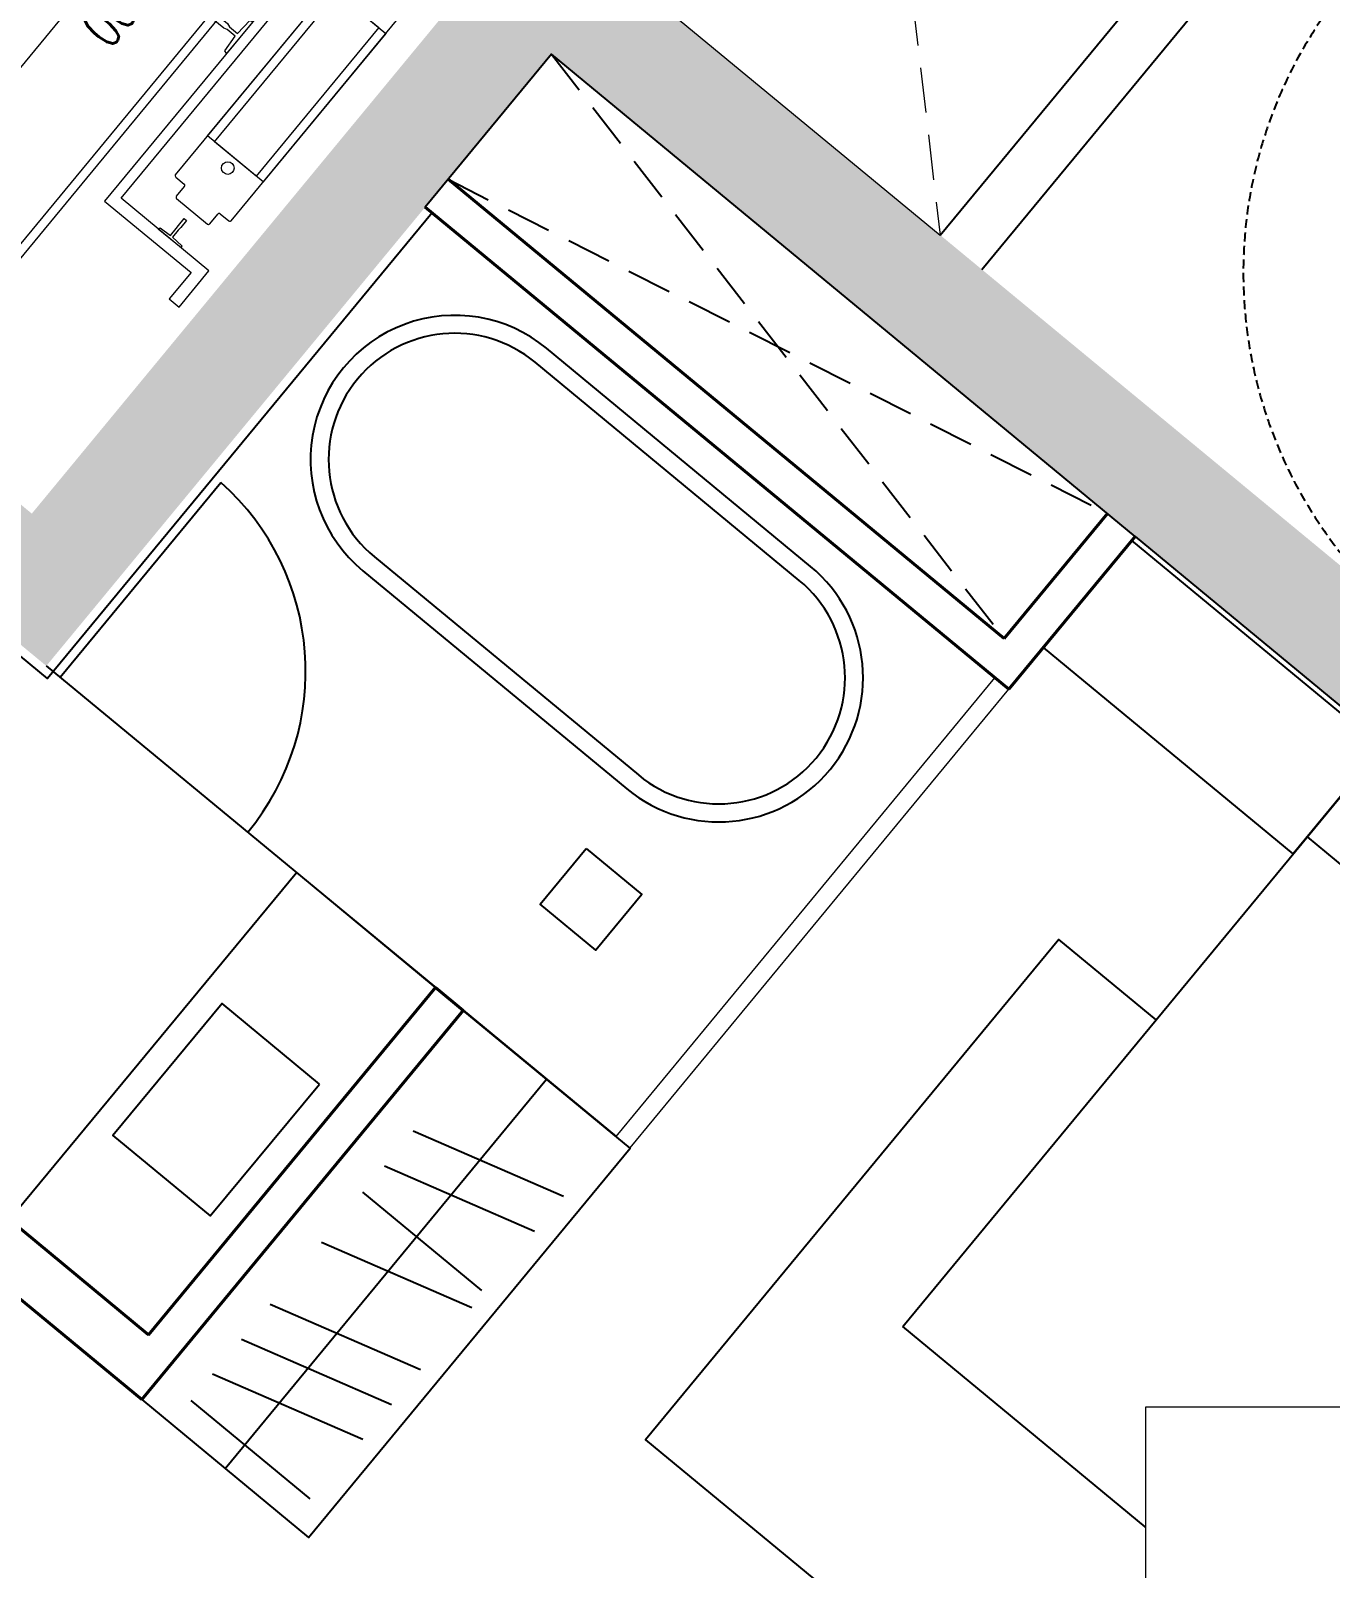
# Model space of a CAD drawing. Header units: millimetres. Extents: x -361675616 to 361246347, y -284141842 to 284396604.
# Drawn here: x -99676 to -96072, y 81663 to 85926 of the extents above; entities that cross this region are included whole.
import ezdxf
from ezdxf.enums import TextEntityAlignment as Align
from ezdxf.xclip import XClip

# ---------------------------------------------------------------- set-up
doc = ezdxf.new("R2010")
doc.units = ezdxf.units.MM
doc.header["$LTSCALE"] = 100
doc.header["$MEASUREMENT"] = 0
doc.header["$XCLIPFRAME"] = 0
doc.set_wipeout_variables(frame=1)
for name, pattern in [('HIDDEN', [0.375, 0.25, -0.125]), ('Xref_NT1+NT2_MBDV Cot vach_220729$0$ACAD_ISO02W100', [15, 12, -3]), ('Xref_NT1+NT2_MBDV Cot vach_220729$0$HIDDEN', [0.375, 0.25, -0.125])]:
    doc.linetypes.add(name, pattern=pattern)
for name, color, linetype in [('A-ANNO-DIMS', 50, 'Continuous'), ('A-ANNO-ROOM', 50, 'Continuous'), ('A-FURNITURE', 251, 'Continuous'), ('dien tich thong thuy', 3, 'Continuous'), ('KT-Khuat', 9, 'HIDDEN'), ('Xref_NT1+NT2_MBDV Cot vach_220729$0$ccu12-Hatch', 250, 'Continuous'), ('Xref_NT1+NT2_MBDV Cot vach_220729$0$KT-Net manh', 139, 'Continuous'), ('Xref_NT1+NT2_MBDV Cot vach_220729$0$KT-Tuong', 1, 'Continuous')]:
    doc.layers.add(name, color=color, linetype=linetype)
for name, color, linetype, lineweight in [('KT-Chuviet', 255, 'Continuous', 15), ('KT-Net cat', 1, 'Continuous', 40), ('KT-Net cua', 87, 'Continuous', 9), ('KT-Net thay', 7, 'Continuous', 15), ('KT-Net truc', 18, 'Continuous', 15), ('Xref_NT1+NT2_MBDV Cot vach_220729$0$KT-Noi that', 36, 'Continuous', 9), ('Xref_NT1+NT2_MBDV Cot vach_220729$0$SPE-MEP-HVAC', 140, 'Continuous', 0)]:
    doc.layers.add(name, color=color, linetype=linetype, lineweight=lineweight)
doc.styles.add('220126_HDN_HBA typical plan$0$211210_HDN_HBA_TYPICAL PLAN CORE OPT 1$0$HBA-Text', font='GOTHIC.TTF')
doc.styles.add('font unicode ccu', font='arial.ttf')
doc.styles.add('ROMANS', font='ROMANS.SHX')
doc.styles.add('Xref_NT1+NT2_MBDV Cot vach_220729$0$ROMANS', font='ROMANS.SHX')
doc.styles.add('Xref_NT1+NT2_MBDV Cot vach_220729$0$xref.N.Cot vach tang N2$0$DIM', font='vnsimli.shx', dxfattribs={"width": 0.7})
doc.dimstyles.new('Xref_NT1+NT2_MBDV Cot vach_220729$0$xref.N.Cot vach tang N2$0$CCU 1-100 A1', dxfattribs={"dimscale": 100, "dimtxt": 2.2, "dimasz": 1, "dimexe": 1, "dimexo": 0, "dimgap": 1, "dimtad": 1, "dimdec": 0, "dimdsep": 46, "dimtxsty": 'Xref_NT1+NT2_MBDV Cot vach_220729$0$xref.N.Cot vach tang N2$0$DIM', "dimblk1": 'Xref_NT1+NT2_MBDV Cot vach_220729$0$xref.N.Cot vach tang N2$0$_ARCHTICK', "dimblk2": 'Xref_NT1+NT2_MBDV Cot vach_220729$0$xref.N.Cot vach tang N2$0$_ARCHTICK', "dimsah": 1, "dimcen": 0, "dimdle": 1, "dimclrd": 256, "dimclre": 256, "dimclrt": 31, "dimadec": 0, "dimazin": 0, "dimtfac": 1, "dimtdec": 0, "dimtix": 1, "dimtmove": 2, "dimatfit": 3, "dimldrblk": 'Xref_NT1+NT2_MBDV Cot vach_220729$0$xref.N.Cot vach tang N2$0$_ARCHTICK', "dimfxl": 8, "dimtolj": 1, "dimarcsym": 0})

# ---------------------------------------------------------------- blocks, each defined once
blk = doc.blocks.new('Xref_NT1+NT2_MBDV Cot vach_220729$0$xref.N.Cot vach tang N2$0$_Open90')
at = {"color": 0, "linetype": 'ByBlock', "lineweight": -2}
for p, q in [((0, 0), (-1, 0)), ((-0.5, 0.5), (0, 0)), ((0, 0), (-0.5, -0.5))]:
    blk.add_line(p, q, dxfattribs=at)
blk = doc.blocks.new('*D99')
at = {"layer": 'Defpoints', "color": 0, "transparency": 16777216}
for p in [(-424.1796271887581, -514.9999999999402), (-353.063796673334, -514.9999999999402, -3.230249313876472e-06), (-353.0637966733485, -2114.999998141949, -3.229479425215231e-06)]:
    blk.add_point(p, dxfattribs=at)
at = {"layer": 'Xref_NT1+NT2_MBDV Cot vach_220729$0$KT-Noi that', "color": 5, "transparency": 16777216}
for p, q in [((-353.063796673334, -514.9999999999402), (-474.1796271887581, -514.9999999999402)), ((-424.1796271887581, -564.9999999999402), (-424.1796271887579, -1154.999998141892)), ((-424.1796271887578, -2064.999998141949), (-424.1796271887579, -1511.666664808559)), ((-353.0637966733485, -2114.999998141949), (-474.1796271887578, -2114.999998141949))]:
    blk.add_line(p, q, dxfattribs=at)
at = {"layer": 'Xref_NT1+NT2_MBDV Cot vach_220729$0$KT-Noi that', "color": 5, "transparency": 16777216, "xscale": 50, "yscale": 50, "zscale": 50}
for p, rotation in [((-424.1796271887581, -514.9999999999402), 90), ((-424.1796271887578, -2114.999998141949), 270)]:
    blk.add_blockref('Xref_NT1+NT2_MBDV Cot vach_220729$0$xref.N.Cot vach tang N2$0$_Open90', p, dxfattribs=dict(at, rotation=rotation))
at = {"layer": 'Xref_NT1+NT2_MBDV Cot vach_220729$0$KT-Noi that', "color": 5, "transparency": 16777216, "insert": (-424.1796271883068, -1333.333331475225), "char_height": 110, "attachment_point": 5, "rotation": 90, "style": 'Xref_NT1+NT2_MBDV Cot vach_220729$0$xref.N.Cot vach tang N2$0$DIM'}
blk.add_mtext('\\A1;1600', dxfattribs=at)
blk = doc.blocks.new('Xref_NT1+NT2_MBDV Cot vach_220729$0$xref.N.Cot vach tang N2$0$_ARCHTICK')
at = {"color": 0, "linetype": 'ByBlock', "const_width": 0.15}
blk.add_lwpolyline([(-0.5, -0.5), (0.5, 0.5)], dxfattribs=at)
blk = doc.blocks.new('*D100')
at = {"layer": 'Defpoints', "color": 0, "transparency": 16777216}
for p in [(-2310.000006262693, -614.99999999994), (-210.0000062626932, -614.99999999994), (-2310.000006262693, -826.7299089782482)]:
    blk.add_point(p, dxfattribs=at)
at = {"layer": 'Xref_NT1+NT2_MBDV Cot vach_220729$0$KT-Noi that', "color": 5, "transparency": 16777216}
for p, q in [((-2310.000006262693, -614.99999999994), (-2310.000006262693, -876.7299089782482)), ((-210.0000062626932, -614.99999999994), (-210.0000062626932, -876.7299089782482)), ((-260.0000062626932, -826.7299089782482), (-2260.000006262693, -826.7299089782482))]:
    blk.add_line(p, q, dxfattribs=at)
at = {"layer": 'Xref_NT1+NT2_MBDV Cot vach_220729$0$KT-Noi that', "color": 5, "transparency": 16777216, "xscale": 50, "yscale": 50, "zscale": 50, "rotation": 180}
blk.add_blockref('Xref_NT1+NT2_MBDV Cot vach_220729$0$xref.N.Cot vach tang N2$0$_Open90', (-2310.000006262693, -826.7299089782482), dxfattribs=at)
at = {"layer": 'Xref_NT1+NT2_MBDV Cot vach_220729$0$KT-Noi that', "color": 5, "transparency": 16777216, "xscale": 50, "yscale": 50, "zscale": 50}
blk.add_blockref('Xref_NT1+NT2_MBDV Cot vach_220729$0$xref.N.Cot vach tang N2$0$_Open90', (-210.0000062626932, -826.7299089782482), dxfattribs=at)
at = {"layer": 'Xref_NT1+NT2_MBDV Cot vach_220729$0$KT-Noi that', "color": 5, "transparency": 16777216, "insert": (-1260.000006262693, -721.7299089782482), "char_height": 110, "attachment_point": 5, "style": 'Xref_NT1+NT2_MBDV Cot vach_220729$0$xref.N.Cot vach tang N2$0$DIM'}
blk.add_mtext('\\A1;2100', dxfattribs=at)
blk = doc.blocks.new('BEDH-1')
for p, q in [((475, -1.054711873393899e-13), (-475, 1.054711873393899e-13)), ((-475, 1.054711873393899e-13), (-475.0000000000002, -1050)), ((474.9999999999998, -1050), (475, -1.054711873393899e-13)), ((-381.8394731497392, -27.72451273631296), (-381.8394731497393, -215.2726866770535)), ((-20.94842891092413, -27.72451273631304), (-381.8394731497392, -27.72451273631296)), ((-20.94842891092416, -169.6087834425271), (-20.94842891092413, -27.72451273631304)), ((379.7956140944734, -27.72451273631313), (52.11540216114371, -27.72451273631306)), ((52.11540216114371, -27.72451273631306), (52.11540216114368, -169.6087834425271)), ((379.7956140944734, -169.6087834425271), (379.7956140944734, -27.72451273631313)), ((-162.6479800441303, -169.608783442527), (-475.0000000000001, -498.4003835124894)), ((474.9999999999999, -169.6087834425272), (-162.6479800441303, -169.608783442527)), ((-162.6479800441303, -169.608783442527), (-162.6479800441303, -498.4003835124894)), ((-206.9290897110478, -215.2726866770535), (-381.8394731497393, -215.2726866770535)), ((-475.0000000000001, -498.4003835124894), (-162.6479800441303, -498.4003835124894)), ((-475.0000000000002, -1050), (474.9999999999998, -1050))]:
    blk.add_line(p, q)
blk = doc.blocks.new('bath')
at = {"elevation": -1.073185103658836e-06}
for points in [[(-6268.288765812293, -73045.86497504462, -1), (-6268.288765812293, -73845.86497506325), (-7218.28876571916, -73845.86497506371, -1), (-7218.28876571916, -73045.86497504462)], [(-6268.288765812293, -73095.86497504462, -1), (-6268.288765812293, -73795.86497506371), (-7218.28876571916, -73795.86497506325, -1), (-7218.28876571916, -73095.86497504462)]]:
    blk.add_lwpolyline(points, format="xyb", close=True, dxfattribs=at)
blk = doc.blocks.new('standard-1')
at = {"layer": 'A-FURNITURE'}
for p, q in [((238013.1439896279, -274267.3162324788), (238013.6771263165, -276317.1933490634, -0.05305105241500354)), ((238013.8994369136, -274316.6467147023, -0.02746825071441881), (238713.4528658037, -274316.6356203705, -0.02746825071441881)), ((236697.7214788963, -275872.9767063577, -0.09552598195632477), (236697.7182869708, -276301.2152785454, -0.09552598195632477)), ((236792.9081078434, -275872.9764805884, -0.09552598195632199), (236918.3813962976, -276309.8707532922, -0.09552598195632207)), ((236918.3846527471, -275872.9774158467, -0.09552598195632118), (237043.8579412011, -276309.8716885448, -0.09552598195632121)), ((237043.8611976449, -275872.9783510976, -0.09552598195632121), (237169.3344861066, -276309.8726238031, -0.0955259819563211)), ((237267.2219975592, -275872.9760248661, -0.0955259819563203), (237392.6952860208, -276309.8702975735, -0.09552598195632032)), ((237446.2175736391, -275872.9767063633, -0.0955259819563203), (237446.2143817118, -276301.2152785549, -0.0955259819563203)), ((237541.4042025824, -275872.9774158467, -0.09552598195632032), (237666.8774910384, -276309.8716885466, -0.09552598195632021)), ((237666.8807474823, -275872.9783510977, -0.09552598195632021), (237792.3540359421, -276309.8726238031, -0.0955259819563203)), ((236613.0135786844, -276067.2477054117, -0.06174371658103453), (238012.9475121462, -276067.248238625, -0.0005090199541263938))]:
    blk.add_line(p, q, dxfattribs=at)
at = {"layer": 'A-FURNITURE', "extrusion": (2.000861866330987e-18, 1.501383517588226e-06, 0.9999999999988729)}
for points, elevation in [([(238012.9502319461, -275667.5485452243), (238013.7645339976, -275167.5490980218), (236763.9614612174, -275166.3707656874), (236763.1471591769, -275666.3702128939)], -0.3595424677241099), ([(237601.4318845163, -275589.5894636274), (237601.9069908765, -275239.5897859717), (237126.9074285962, -275238.9449987625), (237126.4323222323, -275588.9446764127)], -0.3595415281580275)]:
    blk.add_lwpolyline(points, close=True, dxfattribs=dict(at, elevation=elevation))
at = {"layer": 'A-FURNITURE'}
for points, elevation in [([(238012.9497482406, -275767.2484016308), (236613.0158148663, -275767.235765996), (236613.0113426794, -276367.2354399997), (238012.9452760594, -276367.2480756249)], 0.05433979678165132), ([(238575.9161717222, -275744.1173921674), (238575.9159863332, -275944.1173921675), (238375.9159863239, -275944.1172067709), (238375.9161717222, -275744.1172067692)], -0.0005354698857487546)]:
    blk.add_lwpolyline(points, close=True, dxfattribs=dict(at, elevation=elevation))
blk.add_lwpolyline([(240213.2478412132, -277265.6672636515), (239813.247841217, -277265.6648338942), (239813.2507824864, -276367.2011218967), (240213.2507824864, -276367.203551667)], close=True, dxfattribs=at)
at = {"layer": 'A-FURNITURE', "elevation": 1.494832133251679e-08}
blk.add_lwpolyline([(239216.4335328084, -277265.6599076579), (239216.4338561171, -276915.6599076617), (237416.4338561189, -276915.6582458618), (237416.4314543534, -279515.6582457576), (239216.4314543534, -279515.6599075592), (239216.4317776696, -279165.65990766)], dxfattribs=at)
at = {"layer": 'A-FURNITURE'}
blk.add_arc((238013.899040431, -274291.6467147004, -0.02746825071441878), 700, 270.000908628603, 357.9541954885738, dxfattribs=at)
at = {"layer": 'KT-Khuat', "ltscale": 5}
for p, q in [((239763.143989601, -274267.3162325281), (240213.1439898049, -276267.2023367908)), ((240213.1439898363, -274267.3162325674), (239763.143989601, -276267.2023367858))]:
    blk.add_line(p, q, dxfattribs=at)
at = {"layer": 'KT-Net cat'}
for p, q in [((239663.143989601, -274267.0915440061), (239663.1439896011, -276367.202336785)), ((239763.143989601, -274267.0915440061), (239763.143989601, -276267.2023367858)), ((236613.0158050711, -275767.2525652653), (236613.4246512391, -275066.0706220084)), ((236763.9611629138, -275066.0706220083, 0.05479021183692892), (236763.6106251447, -275667.2521173682, 0.05479021183692888)), ((238012.949748246, -275667.2484016297, 0.05433979678165179), (236763.6106251445, -275667.2521173682, 0.05433977576024441)), ((238012.9497482442, -275767.2484016269, 0.05433979678165177), (238012.9497482461, -275667.2484016298, 0.05433979678165177)), ((236613.0158050711, -275767.2525652653), (238012.9497482442, -275767.2484016269)), ((239763.143989601, -276267.2023367858), (240213.1439895903, -276267.2023367908)), ((239663.1439896011, -276367.202336785), (240213.1439895887, -276367.2023367907))]:
    blk.add_line(p, q, dxfattribs=at)
at = {"layer": 'KT-Net cua'}
for p, q in [((238013.6771263165, -276317.1933490634, -0.05305105241500354), (239663.1439896011, -276317.2023940642, 0.002810458272424722)), ((238013.676971514, -276367.1933490655, -0.05305105241500355), (239663.1439896011, -276367.2031882004))]:
    blk.add_line(p, q, dxfattribs=at)
at = {"layer": 'A-FURNITURE', "xscale": -1.000000000000001, "rotation": 90.0000531110117}
blk.add_blockref('bath', (165729.8527820578, -281994.651380798, -0.07486883578669451), dxfattribs=at)
at = {"layer": 'A-FURNITURE', "xscale": -1.999999999999996, "yscale": 1.999999999999996, "zscale": 2, "rotation": 269.9995584135893}
blk.add_blockref('BEDH-1', (240213.2398664472, -278215.6675901659, 1.494832133262833e-08), dxfattribs=at)
blk = doc.blocks.new('TAG CAO DO SAN')
blk.add_wipeout([(1526701.778855525, -266095.2298759429), (1527644.6359120198, -266095.2298759429), (1527644.6359120198, -266566.65840419114), (1526701.778855525, -266566.65840419114)]).dxf.layer = 'KT-Net thay'
at = {"layer": 'KT-Net thay', "flags": 128}
blk.add_lwpolyline([(1526701.778855525, -266095.2298759429), (1526701.778855525, -266566.6584041911), (1527644.63591202, -266566.6584041911), (1527644.63591202, -266095.2298759429)], close=True, dxfattribs=at)
for points in [[(1526701.778855525, -266330.9441400666), (1527644.63591202, -266330.9441400666)], [(1526701.778855525, -266566.6584041911), (1527644.63591202, -266566.6584041911)]]:
    blk.add_lwpolyline(points, dxfattribs=at)
at = {"layer": 'KT-Chuviet', "color": 31, "style": 'ROMANS', "width": 0.75}
blk.add_text('DTTT:', height=117.8571320618522, dxfattribs=at).set_placement((1526748.92170835, -266507.8139601254))
at = {"layer": 'KT-Chuviet', "color": 31, "style": 'font unicode ccu', "width": 0.75}
blk.add_attdef('TÊNPHÒNG', text='', height=117.85713, dxfattribs=at).set_placement((1527175.308820772, -266213.4467624734), align=Align.MIDDLE_CENTER)
at = {"layer": 'KT-Chuviet', "color": 31, "ltscale": 15, "style": 'ROMANS', "width": 0.75, "flags": 8}
blk.add_attdef('CAO-DO', (1527091.943339912, -266507.7298381611), '', height=117.8571320618522, dxfattribs=at)
blk = doc.blocks.new('A$C418F5BC8')
at = {"layer": 'A-ANNO-ROOM', "insert": (648.1133449638728, 1090.790118377889), "char_height": 600, "attachment_point": 2, "rotation": 50.44882673977027, "style": '220126_HDN_HBA typical plan$0$211210_HDN_HBA_TYPICAL PLAN CORE OPT 1$0$HBA-Text'}
blk.add_mtext_dynamic_manual_height_columns('SL-S', width=722857412.8743668, gutter_width=9765.624999999996, heights=[0], dxfattribs=at)
blk = doc.blocks.new('A$C2A6C5140')
at = {"layer": 'A-ANNO-ROOM', "insert": (731.4497625969816, 1190.0169191678, 0.0003277973379295924), "char_height": 600, "attachment_point": 2, "rotation": 50.44882673977027, "style": '220126_HDN_HBA typical plan$0$211210_HDN_HBA_TYPICAL PLAN CORE OPT 1$0$HBA-Text'}
blk.add_mtext_dynamic_manual_height_columns('2-BR', width=722857412.8743668, gutter_width=9765.624999999996, heights=[0], dxfattribs=at)
blk = doc.blocks.new('A$C5388591E')
at = {"layer": 'A-ANNO-ROOM', "insert": (894.3001998505497, 842.1987865094561, 0.0004622000541105721), "char_height": 600, "attachment_point": 2, "rotation": 1.4064704596368105, "style": '220126_HDN_HBA typical plan$0$211210_HDN_HBA_TYPICAL PLAN CORE OPT 1$0$HBA-Text'}
blk.add_mtext_dynamic_manual_height_columns('3-BR', width=722857412.8743668, gutter_width=9765.624999999996, heights=[0], dxfattribs=at)
blk = doc.blocks.new('A$C21AF0CCA')
at = {"layer": 'A-ANNO-ROOM', "insert": (1197.56892258345, 814.6835720778872), "char_height": 600, "attachment_point": 2, "rotation": 0.10542954816276216, "style": '220126_HDN_HBA typical plan$0$211210_HDN_HBA_TYPICAL PLAN CORE OPT 1$0$HBA-Text'}
blk.add_mtext_dynamic_manual_height_columns('1-BR+', width=722857412.8743668, gutter_width=9765.624999999996, heights=[0], dxfattribs=at)
blk = doc.blocks.new('Xref_NT1+NT2_MBDV Cot vach_220729$0$TMCC')
at = {"layer": 'Xref_NT1+NT2_MBDV Cot vach_220729$0$KT-Noi that', "linetype": 'Continuous', "ltscale": 2}
for p, q in [((-1794.174414799447, -141.3920001944371, 9.413380290367837e-06), (-1794.17441479789, -110.6079990881535, 9.413380290367837e-06)), ((-978.4333909374109, -105.9999987138362, 9.413380290367837e-06), (-1789.566414798101, -105.9999990883625, 9.413380290367837e-06)), ((-1652.000006262693, -305.99999999994, 9.413380290367837e-06), (-1652.000006262693, -105.99999999994, 9.413380290367837e-06)), ((-1652.000006262693, -105.99999999994, 9.413380290367837e-06), (-1118.000006262693, -105.99999999994, 9.413380290367837e-06)), ((-1118.000006262693, -105.99999999994, 9.413380290367837e-06), (-1118.000006262693, -305.99999999994, 9.413380290367837e-06)), ((-973.8253909386403, -141.3919998197762, 9.413380290367837e-06), (-973.8253909370687, -110.6079987141766, 9.413380290367837e-06)), ((-1938.250006262693, -164.74999999994, 9.413380290367837e-06), (-1932.250006262693, -167.24999999994, 9.413380290367837e-06)), ((-1938.250006262693, -247.24999999994, 9.413380290367837e-06), (-1938.250006262693, -164.74999999994, 9.413380290367837e-06)), ((-1932.250006262693, -167.24999999994, 9.413380290367837e-06), (-1930.050006262696, -202.24999999994, 9.413380290367837e-06)), ((-1839.268615574998, -261.3920001944007, 9.413380290367837e-06), (-1839.268615578098, -150.6080001945247, 9.413380290367837e-06)), ((-1798.782414799367, -146.0000001943672, 9.413380290367837e-06), (-1834.66061557793, -146.0000001943672, 9.413380290367837e-06)), ((-1652.000006262693, -280.99999999994, 9.413380290367837e-06), (-1652.000006262693, -130.99999999994, 9.413380290367837e-06)), ((-1652.000006262693, -130.99999999994, 9.413380290367837e-06), (-1118.000006262693, -130.99999999994, 9.413380290367837e-06)), ((-1118.000006262693, -130.99999999994, 9.413380290367837e-06), (-1118.000006262693, -280.99999999994, 9.413380290367837e-06)), ((-933.8766155784251, -145.9999998198418, 9.413380290367837e-06), (-969.2173909385601, -145.9999998198455, 9.413380290367837e-06)), ((-929.2686155750125, -261.3919998200163, 9.413380290367837e-06), (-929.2686155780975, -150.607999820184, 9.413380290367837e-06)), ((-839.9500062626903, -202.24999999994, 9.413380290367837e-06), (-837.7500062626932, -167.24999999994, 9.413380290367837e-06)), ((-837.7500062626932, -167.24999999994, 9.413380290367837e-06), (-831.7500062626932, -164.74999999994, 9.413380290367837e-06)), ((-831.7500062626932, -164.74999999994, 9.413380290367837e-06), (-831.7500062626932, -247.24999999994, 9.413380290367837e-06)), ((-1930.050006262696, -209.74999999994, 9.413380290367837e-06), (-1932.250006262693, -244.74999999994, 9.413380290367837e-06)), ((-1930.050006262696, -202.24999999994, 9.413380290367837e-06), (-1905.400006262687, -202.24999999994, 9.413380290367837e-06)), ((-1905.400006262687, -209.74999999994, 9.413380290367837e-06), (-1930.050006262696, -209.74999999994, 9.413380290367837e-06)), ((-1905.400006262687, -202.24999999994, 9.413380290367837e-06), (-1895.400006262687, -201.99999999994, 9.413380290367837e-06)), ((-1895.400006262687, -210.49999999994, 9.413380290367837e-06), (-1905.400006262687, -209.74999999994, 9.413380290367837e-06)), ((-1895.400006262687, -201.99999999994, 9.413380290367837e-06), (-1870.000006262693, -201.49999999994, 9.413380290367837e-06)), ((-1870.000006262693, -210.49999999994, 9.413380290367837e-06), (-1895.400006262687, -210.49999999994, 9.413380290367837e-06)), ((-1870.000006262693, -201.49999999994, 9.413380290367837e-06), (-1870.000006262693, -210.49999999994, 9.413380290367837e-06)), ((-900.0000062626932, -210.49999999994, 9.413380290367837e-06), (-900.0000062626932, -201.49999999994, 9.413380290367837e-06)), ((-900.0000062626932, -201.49999999994, 9.413380290367837e-06), (-874.600006262699, -201.49999999994, 9.413380290367837e-06)), ((-874.600006262699, -209.99999999994, 9.413380290367837e-06), (-900.0000062626932, -210.49999999994, 9.413380290367837e-06)), ((-874.600006262699, -201.49999999994, 9.413380290367837e-06), (-864.600006262699, -202.24999999994, 9.413380290367837e-06)), ((-864.600006262699, -209.74999999994, 9.413380290367837e-06), (-874.600006262699, -209.99999999994, 9.413380290367837e-06)), ((-864.600006262699, -202.24999999994, 9.413380290367837e-06), (-839.9500062626903, -202.24999999994, 9.413380290367837e-06)), ((-839.9500062626903, -209.74999999994, 9.413380290367837e-06), (-864.600006262699, -209.74999999994, 9.413380290367837e-06)), ((-837.7500062626932, -244.74999999994, 9.413380290367837e-06), (-839.9500062626903, -209.74999999994, 9.413380290367837e-06)), ((-2515.000006262693, -214.99999999994, 9.413380290367837e-06), (-2515.000006262693, -2439.99999999994, 9.413380290367837e-06)), ((-2465.000006262693, -214.99999999994, 9.413380290367837e-06), (-2515.000006262693, -214.99999999994, 9.413380290367837e-06)), ((-2465.000006262693, -2439.99999999994, 9.413380290367837e-06), (-2465.000006262693, -214.99999999994, 9.413380290367837e-06)), ((-1932.250006262693, -244.74999999994, 9.413380290367837e-06), (-1938.250006262693, -247.24999999994, 9.413380290367837e-06)), ((-831.7500062626932, -247.24999999994, 9.413380290367837e-06), (-837.7500062626932, -244.74999999994, 9.413380290367837e-06)), ((-1798.782414796122, -266.0000001943772, 9.413380290367837e-06), (-1834.66061557502, -266.000000194379, 9.413380290367837e-06)), ((-1794.17441479789, -301.3919990888407, 9.413380290367837e-06), (-1794.174414796333, -270.6080001941682, 9.413380290367837e-06)), ((-1118.000006262693, -280.99999999994, 9.413380290367837e-06), (-1652.000006262693, -280.99999999994, 9.413380290367837e-06)), ((-973.8253909370978, -301.3919987139034, 9.413380290367837e-06), (-973.8253909355408, -270.6079998201039, 9.413380290367837e-06)), ((-933.8766155748453, -265.9999998198546, 9.413380290367837e-06), (-969.217390935286, -265.9999998198509, 9.413380290367837e-06)), ((-978.433390937018, -305.9999987138381, 9.413380290367837e-06), (-1789.566414798363, -305.9999990883616, 9.413380290367837e-06)), ((-1118.000006262693, -305.99999999994, 9.413380290367837e-06), (-1652.000006262693, -305.99999999994, 9.413380290367837e-06)), ((-1439.500006262693, -418.99999999994, 9.413380290367837e-06), (-1442.000006262693, -410.99999999994, 9.413380290367837e-06)), ((-1442.000006262693, -410.99999999994, 9.413380290367837e-06), (-1328.000006262693, -410.99999999994, 9.413380290367837e-06)), ((-1390.000006262693, -422.99999999994, 9.413380290367837e-06), (-1439.500006262693, -418.99999999994, 9.413380290367837e-06)), ((-1390.000006262693, -451.99999999994, 9.413380290367837e-06), (-1390.000006262693, -422.99999999994, 9.413380290367837e-06)), ((-1330.500006262693, -418.99999999994, 9.413380290367837e-06), (-1380.000006262693, -422.99999999994, 9.413380290367837e-06)), ((-1380.000006262693, -422.99999999994, 9.413380290367837e-06), (-1380.000006262693, -451.99999999994, 9.413380290367837e-06)), ((-1328.000006262693, -410.99999999994, 9.413380290367837e-06), (-1330.500006262693, -418.99999999994, 9.413380290367837e-06)), ((-1393.000006262693, -461.99999999994, 9.413380290367837e-06), (-1390.000006262693, -451.99999999994, 9.413380290367837e-06)), ((-1393.000006262693, -499.99999999994, 9.413380290367837e-06), (-1393.000006262693, -461.99999999994, 9.413380290367837e-06)), ((-1380.000006262693, -451.99999999994, 9.413380290367837e-06), (-1377.000006262693, -461.99999999994, 9.413380290367837e-06)), ((-1377.000006262693, -461.99999999994, 9.413380290367837e-06), (-1377.000006262693, -499.99999999994, 9.413380290367837e-06)), ((-185.0000062626932, -489.99999999994, 9.413380290367837e-06), (-2310.000006262693, -489.99999999994, 9.413380290367837e-06)), ((-2310.000006262693, -489.99999999994, 9.413380290367837e-06), (-2310.000006262693, -514.99999999994, 9.413380290367837e-06)), ((-1377.000006262693, -499.99999999994, 9.413380290367837e-06), (-1393.000006262693, -499.99999999994, 9.413380290367837e-06)), ((-185.0000062626932, -2139.99999999994, 9.413380290367837e-06), (-185.0000062626932, -489.99999999994, 9.413380290367837e-06)), ((-210.0000062626932, -514.99999999994, 9.413380290367837e-06), (-2310.000006262693, -514.99999999994, 9.413380290367837e-06)), ((-2310.000006262693, -514.99999999994, 9.413380290367837e-06), (-2310.000006262693, -714.99999999994, 9.413380290367837e-06)), ((-210.0000062626932, -2114.99999999994, 9.413380290367837e-06), (-210.0000062626932, -514.99999999994, 9.413380290367837e-06)), ((-2510.000008398798, -664.99999999994, 9.413380290367837e-06), (-2560.000008398798, -664.99999999994, 9.413380290367837e-06)), ((-2560.000008398798, -664.99999999994, 9.413380290367837e-06), (-2560.000008398798, -714.99999999994, 9.413380290367837e-06)), ((-2510.000008398798, -714.99999999994, 9.413380290367837e-06), (-2510.000008398798, -664.99999999994, 9.413380290367837e-06)), ((-2560.000008398798, -714.99999999994, 9.413380290367837e-06), (-2510.000008398798, -714.99999999994, 9.413380290367837e-06)), ((-2555.000006262693, -1814.99999999994, 9.413380290367837e-06), (-2555.000006262693, -714.99999999994, 9.413380290367837e-06)), ((-2310.000006262693, -714.99999999994, 9.413380290367837e-06), (-2385.000006262693, -714.99999999994, 9.413380290367837e-06)), ((-1485.000006262693, -999.99999999994, 9.413380290367837e-06), (-1285.000006262693, -999.99999999994, 9.413380290367837e-06)), ((-1485.000006262693, -1529.99999999994, 9.413380290367837e-06), (-1485.000006262693, -999.99999999994, 9.413380290367837e-06)), ((-1460.000006262693, -999.99999999994, 9.413380290367837e-06), (-1310.000006262693, -999.99999999994, 9.413380290367837e-06)), ((-1460.000006262693, -1529.99999999994, 9.413380290367837e-06), (-1460.000006262693, -999.99999999994, 9.413380290367837e-06)), ((-1310.000006262693, -999.99999999994, 9.413380290367837e-06), (-1310.000006262693, -1529.99999999994, 9.413380290367837e-06)), ((-1285.000006262693, -999.99999999994, 9.413380290367837e-06), (-1285.000006262693, -1529.99999999994, 9.413380290367837e-06)), ((-1285.000006262693, -1529.99999999994, 9.413380290367837e-06), (-1485.000006262693, -1529.99999999994, 9.413380290367837e-06)), ((-1310.000006262693, -1529.99999999994, 9.413380290367837e-06), (-1460.000006262693, -1529.99999999994, 9.413380290367837e-06)), ((-2560.000008398798, -1864.99999999994, 9.413380290367837e-06), (-2560.000008398798, -1814.99999999994, 9.413380290367837e-06)), ((-2560.000008398798, -1814.99999999994, 9.413380290367837e-06), (-2510.000008398798, -1814.99999999994, 9.413380290367837e-06)), ((-2510.000008398798, -1814.99999999994, 9.413380290367837e-06), (-2510.000008398798, -1864.99999999994, 9.413380290367837e-06)), ((-2385.000006262693, -1814.99999999994, 9.413380290367837e-06), (-2310.000006262693, -1814.99999999994, 9.413380290367837e-06)), ((-2310.000006262693, -1814.99999999994, 9.413380290367837e-06), (-2310.000006262693, -2114.99999999994, 9.413380290367837e-06)), ((-2510.000008398798, -1864.99999999994, 9.413380290367837e-06), (-2560.000008398798, -1864.99999999994, 9.413380290367837e-06)), ((-2310.000006262693, -2114.99999999994, 9.413380290367837e-06), (-210.0000062626932, -2114.99999999994, 9.413380290367837e-06)), ((-2310.000006262693, -2114.99999999994, 9.413380290367837e-06), (-2310.000006262693, -2139.99999999994, 9.413380290367837e-06)), ((-2310.000006262693, -2139.99999999994, 9.413380290367837e-06), (-185.0000062626932, -2139.99999999994, 9.413380290367837e-06)), ((-1393.000006262693, -2217.99999999994, 9.413380290367837e-06), (-1393.000006262693, -2179.99999999994, 9.413380290367837e-06)), ((-1393.000006262693, -2179.99999999994, 9.413380290367837e-06), (-1377.000006262693, -2179.99999999994, 9.413380290367837e-06)), ((-1377.000006262693, -2179.99999999994, 9.413380290367837e-06), (-1377.000006262693, -2217.99999999994, 9.413380290367837e-06)), ((-1439.500006262693, -2260.99999999994, 9.413380290367837e-06), (-1390.000006262693, -2256.99999999994, 9.413380290367837e-06)), ((-1390.000006262693, -2227.99999999994, 9.413380290367837e-06), (-1393.000006262693, -2217.99999999994, 9.413380290367837e-06)), ((-1390.000006262693, -2256.99999999994, 9.413380290367837e-06), (-1390.000006262693, -2227.99999999994, 9.413380290367837e-06)), ((-1377.000006262693, -2217.99999999994, 9.413380290367837e-06), (-1380.000006262693, -2227.99999999994, 9.413380290367837e-06)), ((-1380.000006262693, -2227.99999999994, 9.413380290367837e-06), (-1380.000006262693, -2256.99999999994, 9.413380290367837e-06)), ((-1380.000006262693, -2256.99999999994, 9.413380290367837e-06), (-1330.500006262693, -2260.99999999994, 9.413380290367837e-06)), ((-1442.000006262693, -2268.99999999994, 9.413380290367837e-06), (-1439.500006262693, -2260.99999999994, 9.413380290367837e-06)), ((-1328.000006262693, -2268.99999999994, 9.413380290367837e-06), (-1442.000006262693, -2268.99999999994, 9.413380290367837e-06)), ((-1330.500006262693, -2260.99999999994, 9.413380290367837e-06), (-1328.000006262693, -2268.99999999994, 9.413380290367837e-06)), ((-2515.000006262693, -2439.99999999994, 9.413380290367837e-06), (-2465.000006262693, -2439.99999999994, 9.413380290367837e-06))]:
    blk.add_line(p, q, dxfattribs=at)
at = {"layer": 'Xref_NT1+NT2_MBDV Cot vach_220729$0$KT-Noi that', "linetype": 'Xref_NT1+NT2_MBDV Cot vach_220729$0$ACAD_ISO02W100', "ltscale": 2}
for p, q in [((-185.0000062626932, -489.99999999994, 9.413380290367837e-06), (-2310.000006262693, -2127.49999999994, 9.413380290367837e-06)), ((-185.0000062626932, -2139.99999999994, 9.413380290367837e-06), (-2310.000006262693, -489.99999999994, 9.413380290367837e-06))]:
    blk.add_line(p, q, dxfattribs=at)
at = {"layer": 'Xref_NT1+NT2_MBDV Cot vach_220729$0$KT-Noi that', "linetype": 'Continuous', "ltscale": 2, "elevation": 9.413380290367837e-06}
for points in [[(-1385.000006262693, -410.99999999994), (-796.7500062626932, -410.99999999994), (-796.7500062626932, -99.99999999993997), (-701.7500062626932, -99.99999999993997), (-701.7500062626932, -64.99999999993997), (-831.7500062626932, -64.99999999993997), (-831.7500062626932, -380.99999999994), (-1385.000006262693, -380.99999999994), (-1938.250006262693, -380.99999999994), (-1938.250006262693, -64.99999999993997), (-2068.250006262693, -64.99999999993997), (-2068.250006262693, -99.99999999993997), (-1973.250006262693, -99.99999999993997), (-1973.250006262693, -410.99999999994), (-1385.000006262693, -410.99999999994)], [(-2385.000006262693, -2429.99999999994), (-2385.000006262693, -224.99999999994), (-2435.000006262693, -224.99999999994), (-2435.000006262693, -2429.99999999994)], [(-2510.000008398798, -714.99999999994), (-2465.000006262693, -714.99999999994), (-2465.000006262693, -1264.99999999994), (-2510.000008398798, -1264.99999999994)], [(-2435.000006262693, -714.99999999994), (-2390.000006262693, -714.99999999994), (-2390.000006262693, -1264.99999999994), (-2435.000006262693, -1264.99999999994)], [(-2510.000008398798, -1264.99999999994), (-2465.000006262693, -1264.99999999994), (-2465.000006262693, -1814.99999999994), (-2510.000008398798, -1814.99999999994)], [(-2435.000006262693, -1264.99999999994), (-2390.000006262693, -1264.99999999994), (-2390.000006262693, -1814.99999999994), (-2435.000006262693, -1814.99999999994)], [(-1385.000006262693, -2268.99999999994), (-1210.000006262693, -2268.99999999994), (-1210.000006262693, -2464.99999999994), (-1385.000006262693, -2464.99999999994), (-1560.000006262693, -2464.99999999994), (-1560.000006262693, -2268.99999999994), (-1385.000006262693, -2268.99999999994)]]:
    blk.add_lwpolyline(points, close=True, dxfattribs=at)
for points in [[(-2495.000006262693, -1264.99999999994), (-2495.000006262693, -714.99999999994)], [(-2480.000006262693, -1264.99999999994), (-2480.000006262693, -714.99999999994)], [(-2420.000006262693, -1264.99999999994), (-2420.000006262693, -714.99999999994)], [(-2405.000006262693, -1264.99999999994), (-2405.000006262693, -714.99999999994)], [(-2495.000006262693, -1814.99999999994), (-2495.000006262693, -1264.99999999994)], [(-2480.000006262693, -1814.99999999994), (-2480.000006262693, -1264.99999999994)], [(-2420.000006262693, -1814.99999999994), (-2420.000006262693, -1264.99999999994)], [(-2405.000006262693, -1814.99999999994), (-2405.000006262693, -1264.99999999994)]]:
    blk.add_lwpolyline(points, dxfattribs=at)
at = {"layer": 'Xref_NT1+NT2_MBDV Cot vach_220729$0$KT-Noi that', "linetype": 'Continuous', "ltscale": 2}
for centre, radius in [((-1685.000006262693, -205.99999999994, 9.413380290367837e-06), 14.5), ((-1085.000006262693, -205.99999999994, 9.413380290367837e-06), 17.5)]:
    blk.add_circle(centre, radius, dxfattribs=at)
for centre, radius, start, end in [((-1789.566414798101, -110.6079990881535, 9.413380290367837e-06), 4.607999999791003, 90, 180), ((-978.4333909374109, -110.6079987141766, 9.413380290367837e-06), 4.608000000340305, 0, 90), ((-1834.66061557793, -150.6080001945247, 9.413380290367837e-06), 4.608000000157357, 90, 180), ((-1798.782414799367, -141.3920001944371, 9.413380290367837e-06), 4.607999999930221, 270, 0), ((-969.2173909385601, -141.3919998197762, 9.413380290367837e-06), 4.608000000069675, 180, 270), ((-933.8766155784251, -150.607999820184, 9.413380290367837e-06), 4.608000000340515, 0, 90), ((-1834.66061557502, -261.3920001944007, 9.413380290367837e-06), 4.607999999978259, 180, 270), ((-1798.782414796122, -270.6080001941682, 9.413380290367837e-06), 4.60799999979095, 0, 90), ((-969.217390935286, -270.6079998201039, 9.413380290367837e-06), 4.608000000253028, 90, 180), ((-933.8766155748453, -261.3919998200163, 9.413380290367837e-06), 4.607999999838648, 270, 0), ((-1789.566414798363, -301.3919990888407, 9.413380290367837e-06), 4.607999999520398, 180, 270), ((-978.433390937018, -301.3919987139034, 9.413380290367837e-06), 4.607999999934203, 270, 0)]:
    blk.add_arc(centre, radius, start, end, dxfattribs=at)
at = {"layer": 'Xref_NT1+NT2_MBDV Cot vach_220729$0$KT-Noi that', "linetype": 'Continuous', "ltscale": 2, "style": 'Xref_NT1+NT2_MBDV Cot vach_220729$0$ROMANS', "width": 0.75}
for p in [(-2110.000006262693, -594.99999999994, 9.413380290367837e-06), (-2110.000006262693, -2034.99999999994, 9.413380290367837e-06)]:
    blk.add_text('COP', height=100, dxfattribs=at).set_placement(p, align=Align.MIDDLE)
at = {"layer": 'Xref_NT1+NT2_MBDV Cot vach_220729$0$KT-Noi that', "color": 5}
dim = blk.add_linear_dim(base=(-424.1796271887581, -514.9999999999402, 1.264362960424431e-05), p1=(-353.0637966733484, -2114.999998141948, 9.414150179029077e-06), p2=(-353.0637966733339, -514.99999999994, 9.413380290367837e-06), angle=270, dimstyle='Xref_NT1+NT2_MBDV Cot vach_220729$0$xref.N.Cot vach tang N2$0$CCU 1-100 A1', override={"dimscale": 50, "dimblk1": 'Xref_NT1+NT2_MBDV Cot vach_220729$0$xref.N.Cot vach tang N2$0$_Open90', "dimblk2": 'Xref_NT1+NT2_MBDV Cot vach_220729$0$xref.N.Cot vach tang N2$0$_Open90', "dimclrd": 5, "dimclre": 5, "dimclrt": 5, "dimlwd": 65535, "dimlwe": 65535}, dxfattribs=at)
dim.commit()
dim.dimension.update_dxf_attribs({"geometry": '*D99', "text_midpoint": (-424.1796271883068, -1333.333331475225, 1.264362960424431e-05), "dimtype": 128})
dim = blk.add_linear_dim(base=(-2310.000006262693, -826.7299089782482, 9.413380290367837e-06), p1=(-210.0000062626932, -614.99999999994, 9.413380290367837e-06), p2=(-2310.000006262693, -614.99999999994, 9.413380290367837e-06), angle=180, dimstyle='Xref_NT1+NT2_MBDV Cot vach_220729$0$xref.N.Cot vach tang N2$0$CCU 1-100 A1', override={"dimscale": 50, "dimblk1": 'Xref_NT1+NT2_MBDV Cot vach_220729$0$xref.N.Cot vach tang N2$0$_Open90', "dimblk2": 'Xref_NT1+NT2_MBDV Cot vach_220729$0$xref.N.Cot vach tang N2$0$_Open90', "dimclrd": 5, "dimclre": 5, "dimclrt": 5, "dimlwd": 65535, "dimlwe": 65535}, dxfattribs=at)
dim.commit()
dim.dimension.update_dxf_attribs({"geometry": '*D100', "text_midpoint": (-1260.000006262693, -721.7299089782482, 9.413380290367837e-06)})

msp = doc.modelspace()

# ---------------------------------------------------------------- hatches: boundary and pattern name
at = {"layer": 'Xref_NT1+NT2_MBDV Cot vach_220729$0$ccu12-Hatch', "ltscale": 0.5}
h = msp.add_hatch(dxfattribs=at)
h.set_pattern_fill('VATLIEU04', color=256, scale=50, angle=45, pattern_type=2)
h.set_pattern_definition([(94.99999999999984, (-1153005.893971326, 53036.63209459306), (275.7759995861103, 231.4035394059837), [37.49999999999999, -412.4999999999999]), (40.00000000000002, (-1153005.893971326, 53036.63209459306), (-314.996083695443, 216.8840747990137), [30, -330]), (145.4514, (-1152982.912640312, 53055.91572383096), (-39.21973430971335, 448.287641099735), [31.870095, -350.571056]), (91.18419999999934, (-1153076.604649444, 53107.34277271171), (435.8465000455986, 318.8068825982365), [56.24999999999995, -618.7499999999992]), (141.6356, (-1153040.284091244, 53133.90998999745), (-13.94950748652536, 674.8558447021788), [47.805144, -525.8565]), (36.18420000000004, (-1153076.604649444, 53107.34277271171), (-13.95003443662637, 674.855833957623), [45, -495]), (66, (-1153023.571640855, 53125.02044224138), (353.3857860571512, 68.691238233885), [37.49999999999963, -412.499999999997]), (11.00000000000003, (-1153023.571640855, 53125.02044224138), (-170.3542965309771, 342.4042176993831), [30, -330]), (116.4514, (-1152994.122821661, 53130.74469331306), (183.0318085066423, 411.0953098697152), [31.870095, -350.571056]), (82.50000000000001, (-1153005.893971326, 53036.63209459306), (-113.3965926531701, 121.9949088062736), [0, -325.999999999997, 0, -334.999999999997, 0, -331.249999999997]), (52.49999999999999, (-1153005.893971326, 53036.63209459306), (-46.43647110123004, 232.4547249501817), [0, -191, 0, -318.5, 0, -126.25]), (12.5, (-1153084.736377428, 52957.78968849077), (196.709083659603, 180.7603809074303), [0, -125, 0, -390, 0, -517.5]), (2.499999999999997, (-1153120.091716487, 52922.43434943144), (170.7949915992331, 241.5799034369745), [0, -162.5, 0, -259, 0, -367.5]), (90, (-1153005.893971326, 53036.63209459306), (-212.5, 0), []), (90, (-1153049.204261673, 53079.94238494075), (-212.5, 0), [])])
h.paths.add_polyline_path([(-100022.5256455455, 88247.60676292966), (-101678.1202010983, 86242.86072723728), (-99673.37423321282, 84587.26622768166), (-98017.77967766023, 86592.01226337414), (-98480.41331039768, 86974.07248942732), (-98289.38316937236, 87205.38933969954), (-97595.43268636268, 86632.29897262095), (-98041.16968194002, 86092.55965519673), (-92952.19890843568, 81889.89649688161), (-91169.25092553257, 84048.8537660893), (-98725.60136724802, 90289.17170582927), (-98534.5712262227, 90520.48855610145), (-90746.90393400591, 84089.14047514695), (-92911.91219925744, 81467.54950550091), (-98232.19982296534, 85861.24280492455), (-99633.08752396193, 84164.91923638892), (-102100.4671923693, 86202.57401796855), (-100062.8126395595, 88669.95340744552), (-99831.49578928723, 88478.92326642023), (-99831.49550452063, 88478.92361320177), (-99291.7561872185, 88033.18661747602), (-99482.78632824382, 87801.86976720387)])

# ---------------------------------------------------------------- linework, layer by layer
at = {"layer": 'Xref_NT1+NT2_MBDV Cot vach_220729$0$KT-Net manh', "linetype": 'Xref_NT1+NT2_MBDV Cot vach_220729$0$HIDDEN', "elevation": 9.364640973398231e-08}
msp.add_lwpolyline([(-94076.13269987077, 86449.46587173117, 0.4141313066799707), (-95835.7349555942, 86281.81873483106), (-96027.11888060233, 86050.0734845103, 0.4141313427087546), (-95859.08065583164, 84290.50858027418, 1.000029217103996)], format="xyb", dxfattribs=at)
at = {"layer": 'Xref_NT1+NT2_MBDV Cot vach_220729$0$KT-Tuong', "ltscale": 0.5, "elevation": -1.480215321568127e-10}
for points in [[(-97038.14848639866, 85264.27045610259), (-96242.2019472318, 86228.0986190849), (-97360.84902549072, 87151.91935862214), (-97711.09111269077, 86727.81404169029)], [(-97153.80802802907, 85359.78417464509), (-96453.37409211675, 86207.95414652233), (-97340.70566823197, 86940.74586322473), (-97595.43268636268, 86632.29897262095)]]:
    msp.add_lwpolyline(points, dxfattribs=at)
at = {"layer": 'Xref_NT1+NT2_MBDV Cot vach_220729$0$SPE-MEP-HVAC', "linetype": 'Xref_NT1+NT2_MBDV Cot vach_220729$0$HIDDEN', "ltscale": 5}
msp.add_line((-97340.74684094804, 86940.73878978333), (-97153.80802802907, 85359.78417464509), dxfattribs=at)
at = {"layer": 'Xref_NT1+NT2_MBDV Cot vach_220729$0$SPE-MEP-HVAC', "elevation": -1.480215321568127e-10}
msp.add_lwpolyline([(-98041.16968194002, 86092.55965519673), (-97153.80802802907, 85359.78417464509), (-96453.37409211675, 86207.95414652233), (-97340.74684094804, 86940.73878978333)], close=True, dxfattribs=at)

# ---------------------------------------------------------------- block references
at = {"layer": 'Xref_NT1+NT2_MBDV Cot vach_220729$0$KT-Noi that', "rotation": 230.4488267371674}
msp.add_blockref('Xref_NT1+NT2_MBDV Cot vach_220729$0$TMCC', (-99661.80832289488, 84577.71466463336), dxfattribs=at)

# ---------------------------------------------------------------- next in the draw order: block references
at = {"layer": 'A-ANNO-DIMS', "rotation": 50.44882673721241}
msp.add_blockref('standard-1', (-462667.5414763677, 75287.83026126954), dxfattribs=at)

# ---------------------------------------------------------------- next in the draw order: block references
at = {"layer": 'KT-Net truc'}
ref = msp.add_blockref('TAG CAO DO SAN', (-3913339.162092233, 747347.2311110911, 2.049335286321613e-05), dxfattribs=dict(at, xscale=2.5, yscale=2.5, zscale=2.5))
XClip(ref).set_block_clipping_path([(1526674.1636322693, -266330.9441400666), (1527644.6359120198, -266095.2298759429)])
ref.add_attrib('CAO-DO', '42.1', (-95609.30374245282, 81077.90651568839, 2.049335286321613e-05), dxfattribs={"layer": 'KT-Chuviet', "color": 31, "ltscale": 15, "height": 294.6428301546305, "style": 'ROMANS', "width": 0.7500000000000001})
ref.add_attrib('CAO-DO', '-0.030', (-95609.30374245282, 80488.62085537914, 2.049335286321613e-05), dxfattribs={"layer": 'KT-Chuviet', "color": 31, "ltscale": 15, "height": 294.6428301546305, "style": 'ROMANS', "width": 0.7500000000000001})
ref.add_attrib('TÊNPHÒNG', 'H.S2', dxfattribs={"layer": 'KT-Chuviet', "color": 31, "height": 294.642825, "style": 'font unicode ccu', "width": 0.7500000000000001}).set_placement((-95400.89004030166, 81813.61420490754, 2.049335286321613e-05), align=Align.MIDDLE_CENTER)

# ---------------------------------------------------------------- next in the draw order: linework, layer by layer
at = {"layer": 'dien tich thong thuy', "elevation": -2.232288167397019e-10}
msp.add_lwpolyline([(-96251.98392343707, 77760.74809235409), (-93087.24770156824, 81592.89431155905), (-96622.62033217633, 84512.5377853161), (-96613.00075225608, 84524.18591260446), (-98232.19982290914, 85861.24280515652), (-98582.42174830736, 85437.1619128404), (-98563.1453441194, 85421.2427344199), (-99629.73029827257, 84129.72365384812), (-100481.7909464519, 84833.38733244115), (-100465.8717678963, 84852.66373679614), (-101969.3862732933, 86094.32040423636), (-102859.7261154064, 85016.36455848264), (-102848.0942650865, 85006.74596538757), (-103731.2182668591, 83937.38066274674), (-101934.6573846788, 82453.71327480256), (-102007.885629195, 82365.04178480008), (-98252.84203942533, 79263.9858897786), (-98179.61389859341, 79352.65725531675)], close=True, dxfattribs=at)

# ---------------------------------------------------------------- next in the draw order: block references
at = {"layer": 'A-ANNO-ROOM'}
for p in [(-189530.7069264457, 172460.371857256, 5.460855537377236e-05), (-190889.2165836156, 167537.1358825558, 5.460855537377236e-05), (-200792.6048307914, 136225.8008255112, 5.461079910308954e-05)]:
    msp.add_blockref('A$C21AF0CCA', p, dxfattribs=at)
at = {"layer": 'dien tich thong thuy'}
for name, p in [('A$C418F5BC8', (-193627.8332148665, 162535.8262730713, 9.919419487628366e-05)), ('A$C418F5BC8', (-196423.0946702335, 158761.0613374173, 4.458552763712727e-05)), ('A$C2A6C5140', (-184324.1430110714, 156728.0149816945, 9.919419487628366e-05)), ('A$C418F5BC8', (-197159.0469856003, 154394.2669833445, 4.458552763712727e-05)), ('A$C418F5BC8', (-196884.0167786681, 150046.204543676, 4.458552763712727e-05)), ('A$C2A6C5140', (-186961.9323272624, 149139.8789736559, 9.919419487628366e-05)), ('A$C418F5BC8', (-198454.1163311225, 145455.9680739344, 9.919419487628366e-05)), ('A$C418F5BC8', (-199747.9958968313, 141469.2998190825, 4.458552763712727e-05)), ('A$C2A6C5140', (-189508.6406398182, 140127.2670308392, 9.919419487628366e-05)), ('A$C2A6C5140', (-191916.6485208535, 131438.3902857853, 4.458552763712727e-05)), ('A$C2A6C5140', (-194202.4980069638, 124603.3394083548, 4.458552763712727e-05)), ('A$C2A6C5140', (-196141.1504808805, 116842.4965355621, 9.919419487628366e-05)), ('A$C5388591E', (-189972.9039226725, 179563.5512734677, 4.458570785358675e-05)), ('A$C5388591E', (-206737.6566015921, 115340.5219298684, 9.91946273371655e-05))]:
    msp.add_blockref(name, p, dxfattribs=at)

doc.saveas('drawing.dxf')
